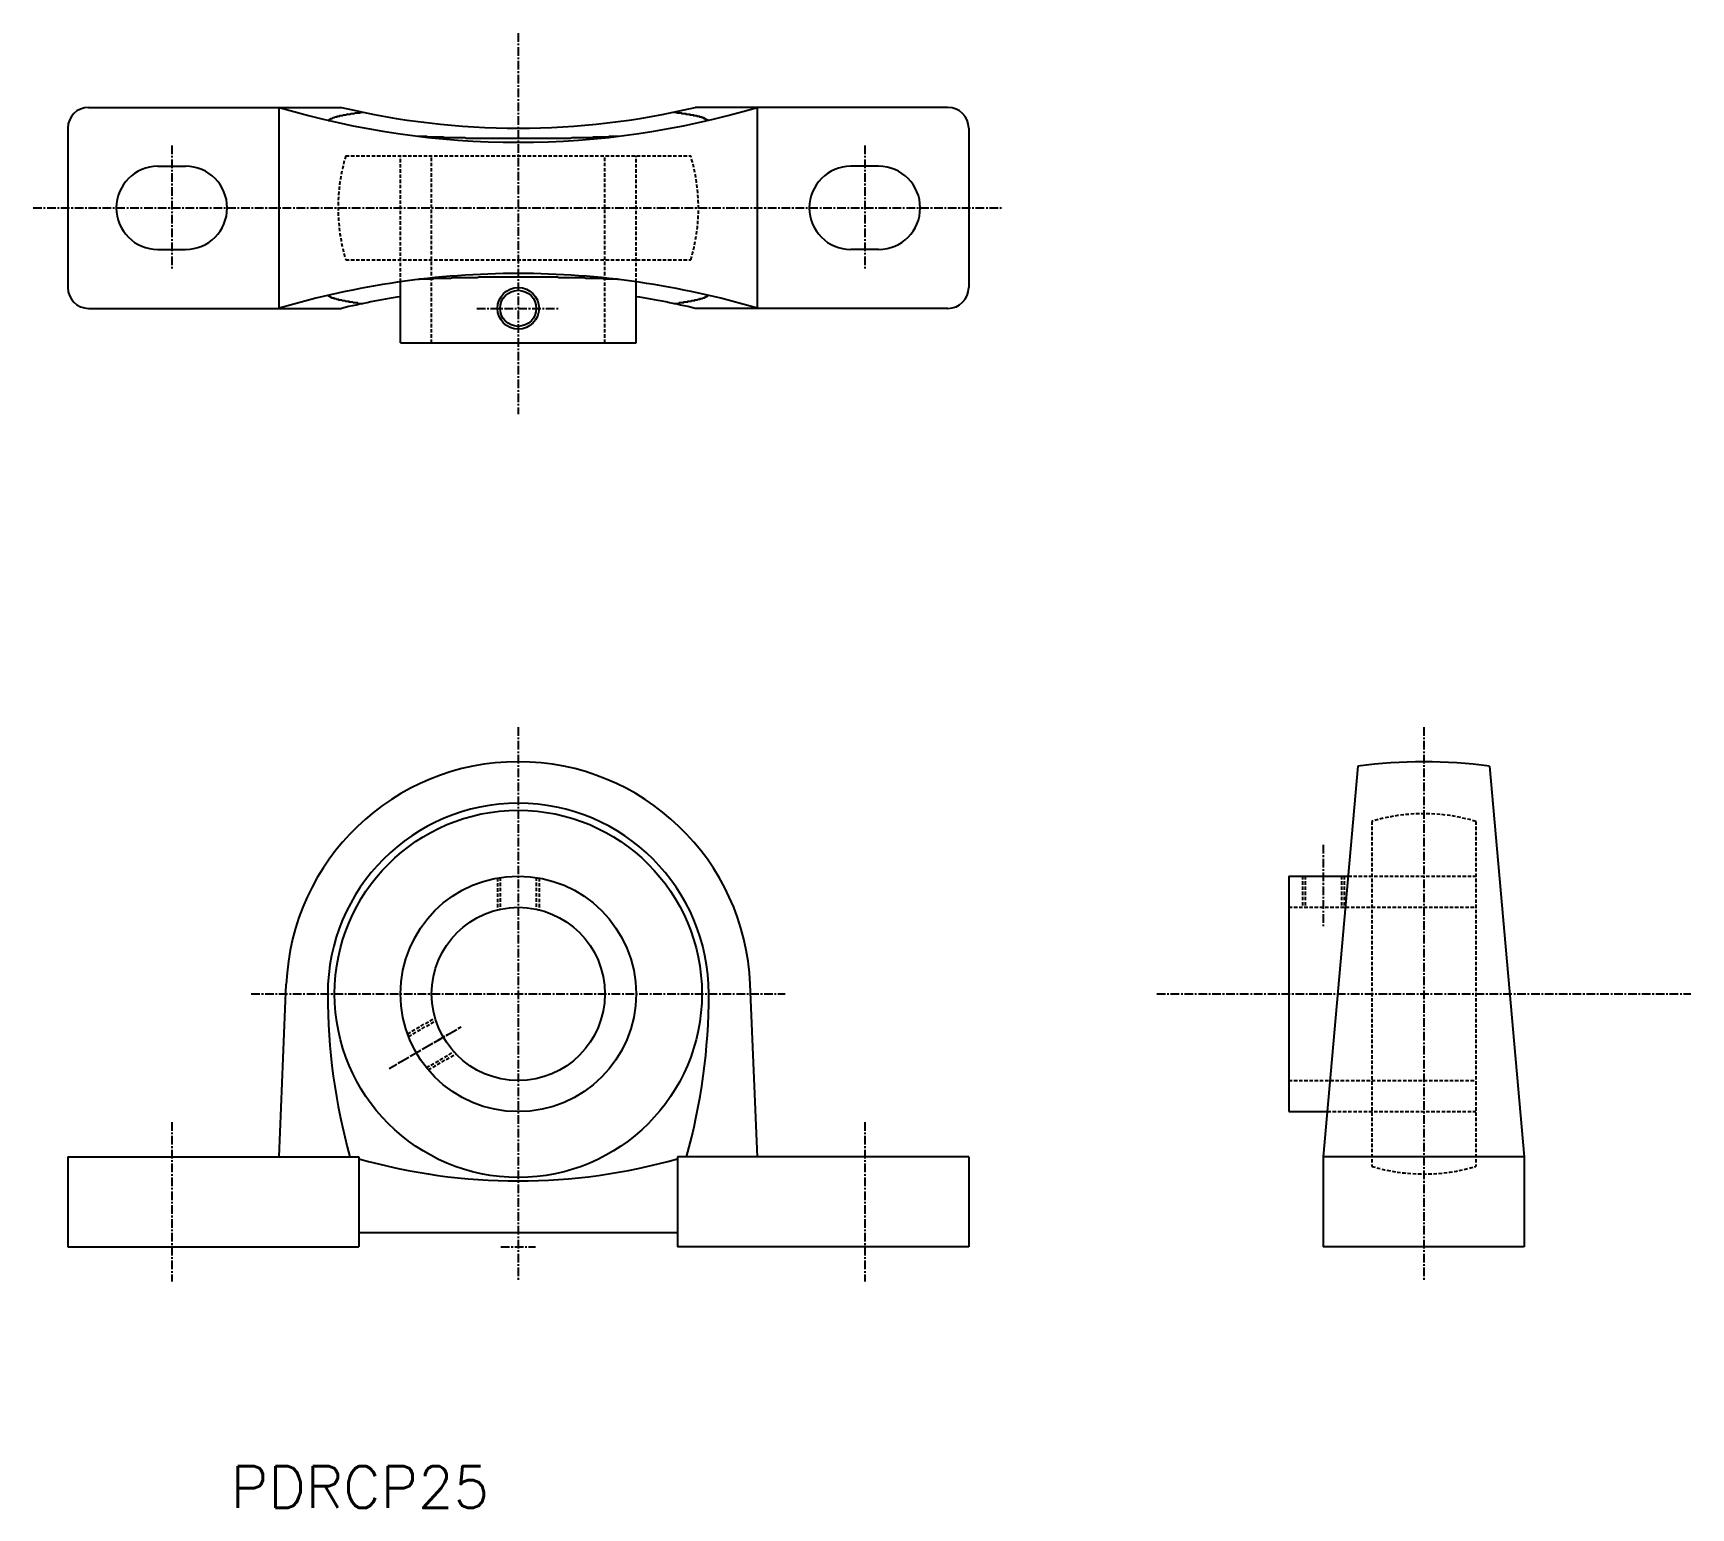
# Model space of a CAD drawing. Extents: x -23767 to -19844, y 30600 to 37304.
# Drawn here: x -23766.9 to -23527.7, y 37091.2 to 37304 of the extents above; entities outside this region: 1.
import ezdxf
from ezdxf.enums import TextEntityAlignment as Align

# ---------------------------------------------------------------- set-up
doc = ezdxf.new("R2010")
doc.units = 0
doc.header["$PDMODE"] = 1
doc.linetypes.add('CENTER', pattern=[2, 1.25, -0.25, 0.25, -0.25])
doc.linetypes.add('DASHED', pattern=[0.75, 0.5, -0.25])
doc.layers.get('0').update_dxf_attribs({"linetype": 'CONTINUOUS'})
doc.layers.add('CENTER', color=1, linetype='CENTER')
doc.styles.add('MISUMI', font='txt.shx')

msp = doc.modelspace()

# ---------------------------------------------------------------- linework, layer by layer
at = {"color": 7, "linetype": 'CONTINUOUS'}
for p, q in [((-23758.87, 37293.28), (-23722.39, 37293.28)), ((-23731.37, 37264.28), (-23731.37, 37293.28)), ((-23634.87, 37293.28), (-23671.36, 37293.28)), ((-23662.37, 37264.28), (-23662.37, 37293.28)), ((-23761.87, 37290.28), (-23761.87, 37267.28)), ((-23631.87, 37290.28), (-23631.87, 37267.28)), ((-23748.87, 37284.78), (-23744.87, 37284.78)), ((-23644.87, 37284.78), (-23648.87, 37284.78)), ((-23748.87, 37272.78), (-23744.87, 37272.78)), ((-23644.87, 37272.78), (-23648.87, 37272.78)), ((-23713.87, 37259.28), (-23713.87, 37268.1)), ((-23679.87, 37259.28), (-23679.87, 37268.1)), ((-23758.87, 37264.28), (-23722.39, 37264.28)), ((-23634.87, 37264.28), (-23671.36, 37264.28)), ((-23713.87, 37259.28), (-23679.87, 37259.28)), ((-23575.7, 37198.2), (-23580.7, 37141.85)), ((-23556.7, 37198.2), (-23551.7, 37141.85)), ((-23585.7, 37182.35), (-23585.7, 37148.35)), ((-23585.7, 37182.35), (-23577.11, 37182.35)), ((-23731.37, 37141.85), (-23730.34, 37166.73)), ((-23662.37, 37141.85), (-23663.4, 37166.73)), ((-23585.7, 37148.35), (-23580.12, 37148.35)), ((-23761.87, 37141.85), (-23719.87, 37141.85)), ((-23761.87, 37141.85), (-23761.87, 37128.85)), ((-23719.87, 37141.85), (-23719.87, 37128.85)), ((-23631.87, 37141.85), (-23673.87, 37141.85)), ((-23673.87, 37141.85), (-23673.87, 37128.85)), ((-23631.87, 37141.85), (-23631.87, 37128.85)), ((-23551.7, 37141.85), (-23580.7, 37141.85)), ((-23580.7, 37141.85), (-23580.7, 37128.85)), ((-23551.7, 37141.85), (-23551.7, 37128.85)), ((-23673.87, 37130.85), (-23719.87, 37130.85)), ((-23761.87, 37128.85), (-23719.87, 37128.85)), ((-23631.87, 37128.85), (-23673.87, 37128.85)), ((-23551.7, 37128.85), (-23580.7, 37128.85))]:
    msp.add_line(p, q, dxfattribs=at)
at = {"color": 3, "linetype": 'DASHED'}
for p, q in [((-23721.77, 37286.28), (-23671.98, 37286.28)), ((-23713.87, 37268.1), (-23713.87, 37286.28)), ((-23709.37, 37259.28), (-23709.37, 37286.28)), ((-23684.37, 37259.28), (-23684.37, 37286.28)), ((-23679.87, 37268.1), (-23679.87, 37286.28)), ((-23721.77, 37271.28), (-23671.98, 37271.28)), ((-23573.7, 37190.24), (-23573.7, 37140.45)), ((-23558.7, 37190.24), (-23558.7, 37140.45)), ((-23699.87, 37182.08), (-23699.87, 37177.48)), ((-23699.47, 37182.15), (-23699.47, 37177.58)), ((-23694.27, 37182.15), (-23694.27, 37177.58)), ((-23693.87, 37182.08), (-23693.87, 37177.48)), ((-23583.7, 37182.35), (-23583.7, 37177.85)), ((-23583.3, 37182.35), (-23583.3, 37177.85)), ((-23578.1, 37182.35), (-23578.1, 37177.85)), ((-23577.7, 37182.35), (-23577.7, 37177.85)), ((-23577.11, 37182.35), (-23558.7, 37182.35)), ((-23585.7, 37177.85), (-23558.7, 37177.85)), ((-23712.86, 37159.58), (-23708.88, 37161.88)), ((-23712.72, 37159.2), (-23708.76, 37161.49)), ((-23710.12, 37154.7), (-23706.16, 37156.98)), ((-23709.86, 37154.39), (-23705.88, 37156.68)), ((-23585.7, 37152.85), (-23558.7, 37152.85)), ((-23580.12, 37148.35), (-23558.7, 37148.35))]:
    msp.add_line(p, q, dxfattribs=at)
at = {"color": 7, "linetype": 'CONTINUOUS'}
for points in [[(-23724.3, 37291.4, 0), (-23724.3, 37291.4, 0), (-23724.3, 37291.4, 0), (-23724.2, 37291.4, 0), (-23724.2, 37291.4, 0), (-23724.2, 37291.4, 0), (-23724.2, 37291.5, 0), (-23724.2, 37291.5, 0), (-23724.2, 37291.5, 0), (-23724.2, 37291.5, 0), (-23724.2, 37291.5, 0), (-23724.1, 37291.5, 0), (-23724.1, 37291.5, 0), (-23724.1, 37291.5, 0), (-23724.1, 37291.5, 0), (-23724.1, 37291.5, 0), (-23724.1, 37291.6, 0), (-23724, 37291.6, 0), (-23724, 37291.6, 0), (-23724, 37291.6, 0), (-23724, 37291.6, 0), (-23724, 37291.6, 0), (-23723.9, 37291.6, 0), (-23723.9, 37291.6, 0), (-23723.9, 37291.6, 0), (-23723.9, 37291.6, 0), (-23723.9, 37291.7, 0), (-23723.8, 37291.7, 0), (-23723.8, 37291.7, 0), (-23723.8, 37291.7, 0), (-23723.8, 37291.7, 0), (-23723.8, 37291.7, 0), (-23723.7, 37291.7, 0), (-23723.7, 37291.7, 0), (-23723.7, 37291.7, 0), (-23723.7, 37291.7, 0), (-23723.6, 37291.8, 0), (-23723.6, 37291.8, 0), (-23723.6, 37291.8, 0), (-23723.5, 37291.8, 0), (-23723.5, 37291.8, 0), (-23723.5, 37291.8, 0), (-23723.5, 37291.8, 0), (-23723.4, 37291.8, 0), (-23723.4, 37291.8, 0), (-23723.4, 37291.8, 0), (-23723.3, 37291.9, 0), (-23723.3, 37291.9, 0), (-23723.3, 37291.9, 0), (-23723.2, 37291.9, 0), (-23723.2, 37291.9, 0), (-23723.2, 37291.9, 0), (-23723.1, 37291.9, 0), (-23723.1, 37291.9, 0), (-23723.1, 37291.9, 0), (-23723, 37291.9, 0), (-23723, 37292, 0), (-23723, 37292, 0), (-23722.9, 37292, 0), (-23722.9, 37292, 0), (-23722.9, 37292, 0), (-23722.8, 37292, 0), (-23722.8, 37292, 0), (-23722.8, 37292, 0), (-23722.7, 37292, 0), (-23722.7, 37292, 0), (-23722.6, 37292, 0), (-23722.6, 37292.1, 0), (-23722.6, 37292.1, 0), (-23722.5, 37292.1, 0), (-23722.5, 37292.1, 0), (-23722.4, 37292.1, 0), (-23722.4, 37292.1, 0), (-23722.3, 37292.1, 0), (-23722.3, 37292.1, 0), (-23722.3, 37292.1, 0), (-23722.2, 37292.1, 0), (-23722.2, 37292.1, 0), (-23722.1, 37292.2, 0), (-23722.1, 37292.2, 0), (-23722, 37292.2, 0), (-23722, 37292.2, 0), (-23721.9, 37292.2, 0), (-23721.9, 37292.2, 0), (-23721.8, 37292.2, 0), (-23721.8, 37292.2, 0), (-23721.7, 37292.2, 0), (-23721.7, 37292.2, 0), (-23721.7, 37292.2, 0), (-23721.6, 37292.3, 0), (-23721.6, 37292.3, 0), (-23721.5, 37292.3, 0), (-23721.5, 37292.3, 0), (-23721.4, 37292.3, 0), (-23721.3, 37292.3, 0), (-23721.3, 37292.3, 0), (-23721.2, 37292.3, 0), (-23721.2, 37292.3, 0), (-23721.1, 37292.3, 0), (-23721.1, 37292.3, 0), (-23721, 37292.4, 0), (-23721, 37292.4, 0), (-23720.9, 37292.4, 0), (-23720.9, 37292.4, 0), (-23720.8, 37292.4, 0), (-23720.8, 37292.4, 0), (-23720.7, 37292.4, 0), (-23720.6, 37292.4, 0), (-23720.6, 37292.4, 0), (-23720.5, 37292.4, 0), (-23720.5, 37292.4, 0), (-23720.4, 37292.5, 0), (-23720.3, 37292.5, 0), (-23720.3, 37292.5, 0), (-23720.2, 37292.5, 0), (-23720.2, 37292.5, 0), (-23720.1, 37292.5, 0), (-23720, 37292.5, 0), (-23720, 37292.5, 0), (-23719.9, 37292.5, 0), (-23719.9, 37292.5, 0), (-23719.8, 37292.5, 0), (-23719.7, 37292.5, 0), (-23719.7, 37292.6, 0), (-23719.6, 37292.6, 0), (-23719.5, 37292.6, 0), (-23719.5, 37292.6, 0), (-23719.4, 37292.6, 0), (-23719.3, 37292.6, 0)], [(-23674.4, 37292.6, 0), (-23674.3, 37292.6, 0), (-23674.3, 37292.6, 0), (-23674.2, 37292.6, 0), (-23674.1, 37292.6, 0), (-23674.1, 37292.6, 0), (-23674, 37292.5, 0), (-23673.9, 37292.5, 0), (-23673.9, 37292.5, 0), (-23673.8, 37292.5, 0), (-23673.8, 37292.5, 0), (-23673.7, 37292.5, 0), (-23673.6, 37292.5, 0), (-23673.6, 37292.5, 0), (-23673.5, 37292.5, 0), (-23673.5, 37292.5, 0), (-23673.4, 37292.5, 0), (-23673.3, 37292.5, 0), (-23673.3, 37292.4, 0), (-23673.2, 37292.4, 0), (-23673.2, 37292.4, 0), (-23673.1, 37292.4, 0), (-23673, 37292.4, 0), (-23673, 37292.4, 0), (-23672.9, 37292.4, 0), (-23672.9, 37292.4, 0), (-23672.8, 37292.4, 0), (-23672.8, 37292.4, 0), (-23672.7, 37292.4, 0), (-23672.7, 37292.3, 0), (-23672.6, 37292.3, 0), (-23672.6, 37292.3, 0), (-23672.5, 37292.3, 0), (-23672.4, 37292.3, 0), (-23672.4, 37292.3, 0), (-23672.3, 37292.3, 0), (-23672.3, 37292.3, 0), (-23672.2, 37292.3, 0), (-23672.2, 37292.3, 0), (-23672.1, 37292.3, 0), (-23672.1, 37292.2, 0), (-23672, 37292.2, 0), (-23672, 37292.2, 0), (-23671.9, 37292.2, 0), (-23671.9, 37292.2, 0), (-23671.8, 37292.2, 0), (-23671.8, 37292.2, 0), (-23671.8, 37292.2, 0), (-23671.7, 37292.2, 0), (-23671.7, 37292.2, 0), (-23671.6, 37292.2, 0), (-23671.6, 37292.1, 0), (-23671.5, 37292.1, 0), (-23671.5, 37292.1, 0), (-23671.4, 37292.1, 0), (-23671.4, 37292.1, 0), (-23671.4, 37292.1, 0), (-23671.3, 37292.1, 0), (-23671.3, 37292.1, 0), (-23671.2, 37292.1, 0), (-23671.2, 37292.1, 0), (-23671.1, 37292.1, 0), (-23671.1, 37292, 0), (-23671.1, 37292, 0), (-23671, 37292, 0), (-23671, 37292, 0), (-23671, 37292, 0), (-23670.9, 37292, 0), (-23670.9, 37292, 0), (-23670.8, 37292, 0), (-23670.8, 37292, 0), (-23670.8, 37292, 0), (-23670.7, 37292, 0), (-23670.7, 37291.9, 0), (-23670.7, 37291.9, 0), (-23670.6, 37291.9, 0), (-23670.6, 37291.9, 0), (-23670.6, 37291.9, 0), (-23670.5, 37291.9, 0), (-23670.5, 37291.9, 0), (-23670.5, 37291.9, 0), (-23670.4, 37291.9, 0), (-23670.4, 37291.9, 0), (-23670.4, 37291.8, 0), (-23670.3, 37291.8, 0), (-23670.3, 37291.8, 0), (-23670.3, 37291.8, 0), (-23670.3, 37291.8, 0), (-23670.2, 37291.8, 0), (-23670.2, 37291.8, 0), (-23670.2, 37291.8, 0), (-23670.1, 37291.8, 0), (-23670.1, 37291.8, 0), (-23670.1, 37291.7, 0), (-23670.1, 37291.7, 0), (-23670, 37291.7, 0), (-23670, 37291.7, 0), (-23670, 37291.7, 0), (-23670, 37291.7, 0), (-23669.9, 37291.7, 0), (-23669.9, 37291.7, 0), (-23669.9, 37291.7, 0), (-23669.9, 37291.7, 0), (-23669.9, 37291.6, 0), (-23669.8, 37291.6, 0), (-23669.8, 37291.6, 0), (-23669.8, 37291.6, 0), (-23669.8, 37291.6, 0), (-23669.8, 37291.6, 0), (-23669.7, 37291.6, 0), (-23669.7, 37291.6, 0), (-23669.7, 37291.6, 0), (-23669.7, 37291.6, 0), (-23669.7, 37291.5, 0), (-23669.6, 37291.5, 0), (-23669.6, 37291.5, 0), (-23669.6, 37291.5, 0), (-23669.6, 37291.5, 0), (-23669.6, 37291.5, 0), (-23669.6, 37291.5, 0), (-23669.6, 37291.5, 0), (-23669.5, 37291.5, 0), (-23669.5, 37291.5, 0), (-23669.5, 37291.4, 0), (-23669.5, 37291.4, 0), (-23669.5, 37291.4, 0), (-23669.5, 37291.4, 0), (-23669.5, 37291.4, 0), (-23669.5, 37291.4, 0)], [(-23682.4, 37289.1, 0), (-23682.6, 37289.1, 0), (-23682.8, 37289.1, 0), (-23683.1, 37289.1, 0), (-23683.3, 37289.1, 0), (-23683.5, 37289.1, 0), (-23683.7, 37289.1, 0), (-23683.9, 37289, 0), (-23684.1, 37289, 0), (-23684.3, 37289, 0), (-23684.5, 37289, 0), (-23684.7, 37289, 0), (-23684.9, 37289, 0), (-23685.2, 37289, 0), (-23685.4, 37289, 0), (-23685.6, 37289, 0), (-23685.8, 37289, 0), (-23686, 37289, 0), (-23686.2, 37288.9, 0), (-23686.5, 37288.9, 0), (-23686.7, 37288.9, 0), (-23686.9, 37288.9, 0), (-23687.1, 37288.9, 0), (-23687.3, 37288.9, 0), (-23687.6, 37288.9, 0), (-23687.8, 37288.9, 0), (-23688, 37288.9, 0), (-23688.2, 37288.9, 0), (-23688.5, 37288.9, 0), (-23688.7, 37288.9, 0), (-23688.9, 37288.9, 0), (-23689.1, 37288.9, 0), (-23689.4, 37288.8, 0), (-23689.6, 37288.8, 0), (-23689.8, 37288.8, 0), (-23690.1, 37288.8, 0), (-23690.3, 37288.8, 0), (-23690.5, 37288.8, 0), (-23690.8, 37288.8, 0), (-23691, 37288.8, 0), (-23691.2, 37288.8, 0), (-23691.4, 37288.8, 0), (-23691.7, 37288.8, 0), (-23691.9, 37288.8, 0), (-23692.1, 37288.8, 0), (-23692.4, 37288.8, 0), (-23692.6, 37288.8, 0), (-23692.9, 37288.8, 0), (-23693.1, 37288.8, 0), (-23693.3, 37288.8, 0), (-23693.6, 37288.8, 0), (-23693.8, 37288.8, 0), (-23694, 37288.8, 0), (-23694.3, 37288.8, 0), (-23694.5, 37288.8, 0), (-23694.7, 37288.8, 0), (-23695, 37288.8, 0), (-23695.2, 37288.8, 0), (-23695.4, 37288.8, 0), (-23695.7, 37288.8, 0), (-23695.9, 37288.8, 0), (-23696.2, 37288.8, 0), (-23696.4, 37288.8, 0), (-23696.6, 37288.8, 0), (-23696.9, 37288.8, 0), (-23697.1, 37288.8, 0), (-23697.3, 37288.8, 0), (-23697.6, 37288.8, 0), (-23697.8, 37288.8, 0), (-23698.1, 37288.8, 0), (-23698.3, 37288.8, 0), (-23698.5, 37288.8, 0), (-23698.8, 37288.8, 0), (-23699, 37288.8, 0), (-23699.2, 37288.8, 0), (-23699.5, 37288.8, 0), (-23699.7, 37288.8, 0), (-23699.9, 37288.8, 0), (-23700.2, 37288.8, 0), (-23700.4, 37288.8, 0), (-23700.7, 37288.8, 0), (-23700.9, 37288.8, 0), (-23701.1, 37288.8, 0), (-23701.4, 37288.8, 0), (-23701.6, 37288.8, 0), (-23701.8, 37288.8, 0), (-23702.1, 37288.8, 0), (-23702.3, 37288.8, 0), (-23702.5, 37288.8, 0), (-23702.8, 37288.8, 0), (-23703, 37288.8, 0), (-23703.2, 37288.8, 0), (-23703.5, 37288.8, 0), (-23703.7, 37288.8, 0), (-23703.9, 37288.8, 0), (-23704.1, 37288.8, 0), (-23704.4, 37288.8, 0), (-23704.6, 37288.9, 0), (-23704.8, 37288.9, 0), (-23705.1, 37288.9, 0), (-23705.3, 37288.9, 0), (-23705.5, 37288.9, 0), (-23705.7, 37288.9, 0), (-23706, 37288.9, 0), (-23706.2, 37288.9, 0), (-23706.4, 37288.9, 0), (-23706.6, 37288.9, 0), (-23706.8, 37288.9, 0), (-23707.1, 37288.9, 0), (-23707.3, 37288.9, 0), (-23707.5, 37288.9, 0), (-23707.7, 37289, 0), (-23707.9, 37289, 0), (-23708.2, 37289, 0), (-23708.4, 37289, 0), (-23708.6, 37289, 0), (-23708.8, 37289, 0), (-23709, 37289, 0), (-23709.2, 37289, 0), (-23709.4, 37289, 0), (-23709.7, 37289, 0), (-23709.9, 37289, 0), (-23710.1, 37289.1, 0), (-23710.3, 37289.1, 0), (-23710.5, 37289.1, 0), (-23710.7, 37289.1, 0), (-23710.9, 37289.1, 0), (-23711.1, 37289.1, 0), (-23711.3, 37289.1, 0)], [(-23682.4, 37268.4, 0), (-23682.6, 37268.5, 0), (-23682.8, 37268.5, 0), (-23683.1, 37268.5, 0), (-23683.3, 37268.5, 0), (-23683.5, 37268.5, 0), (-23683.7, 37268.5, 0), (-23683.9, 37268.5, 0), (-23684.1, 37268.5, 0), (-23684.3, 37268.5, 0), (-23684.5, 37268.5, 0), (-23684.7, 37268.6, 0), (-23684.9, 37268.6, 0), (-23685.2, 37268.6, 0), (-23685.4, 37268.6, 0), (-23685.6, 37268.6, 0), (-23685.8, 37268.6, 0), (-23686, 37268.6, 0), (-23686.2, 37268.6, 0), (-23686.5, 37268.6, 0), (-23686.7, 37268.6, 0), (-23686.9, 37268.6, 0), (-23687.1, 37268.6, 0), (-23687.3, 37268.7, 0), (-23687.6, 37268.7, 0), (-23687.8, 37268.7, 0), (-23688, 37268.7, 0), (-23688.2, 37268.7, 0), (-23688.5, 37268.7, 0), (-23688.7, 37268.7, 0), (-23688.9, 37268.7, 0), (-23689.1, 37268.7, 0), (-23689.4, 37268.7, 0), (-23689.6, 37268.7, 0), (-23689.8, 37268.7, 0), (-23690.1, 37268.7, 0), (-23690.3, 37268.7, 0), (-23690.5, 37268.7, 0), (-23690.8, 37268.7, 0), (-23691, 37268.7, 0), (-23691.2, 37268.8, 0), (-23691.4, 37268.8, 0), (-23691.7, 37268.8, 0), (-23691.9, 37268.8, 0), (-23692.1, 37268.8, 0), (-23692.4, 37268.8, 0), (-23692.6, 37268.8, 0), (-23692.9, 37268.8, 0), (-23693.1, 37268.8, 0), (-23693.3, 37268.8, 0), (-23693.6, 37268.8, 0), (-23693.8, 37268.8, 0), (-23694, 37268.8, 0), (-23694.3, 37268.8, 0), (-23694.5, 37268.8, 0), (-23694.7, 37268.8, 0), (-23695, 37268.8, 0), (-23695.2, 37268.8, 0), (-23695.4, 37268.8, 0), (-23695.7, 37268.8, 0), (-23695.9, 37268.8, 0), (-23696.2, 37268.8, 0), (-23696.4, 37268.8, 0), (-23696.6, 37268.8, 0), (-23696.9, 37268.8, 0), (-23697.1, 37268.8, 0), (-23697.3, 37268.8, 0), (-23697.6, 37268.8, 0), (-23697.8, 37268.8, 0), (-23698.1, 37268.8, 0), (-23698.3, 37268.8, 0), (-23698.5, 37268.8, 0), (-23698.8, 37268.8, 0), (-23699, 37268.8, 0), (-23699.2, 37268.8, 0), (-23699.5, 37268.8, 0), (-23699.7, 37268.8, 0), (-23699.9, 37268.8, 0), (-23700.2, 37268.8, 0), (-23700.4, 37268.8, 0), (-23700.7, 37268.8, 0), (-23700.9, 37268.8, 0), (-23701.1, 37268.8, 0), (-23701.4, 37268.8, 0), (-23701.6, 37268.8, 0), (-23701.8, 37268.8, 0), (-23702.1, 37268.8, 0), (-23702.3, 37268.8, 0), (-23702.5, 37268.8, 0), (-23702.8, 37268.7, 0), (-23703, 37268.7, 0), (-23703.2, 37268.7, 0), (-23703.5, 37268.7, 0), (-23703.7, 37268.7, 0), (-23703.9, 37268.7, 0), (-23704.1, 37268.7, 0), (-23704.4, 37268.7, 0), (-23704.6, 37268.7, 0), (-23704.8, 37268.7, 0), (-23705.1, 37268.7, 0), (-23705.3, 37268.7, 0), (-23705.5, 37268.7, 0), (-23705.7, 37268.7, 0), (-23706, 37268.7, 0), (-23706.2, 37268.7, 0), (-23706.4, 37268.7, 0), (-23706.6, 37268.6, 0), (-23706.8, 37268.6, 0), (-23707.1, 37268.6, 0), (-23707.3, 37268.6, 0), (-23707.5, 37268.6, 0), (-23707.7, 37268.6, 0), (-23707.9, 37268.6, 0), (-23708.2, 37268.6, 0), (-23708.4, 37268.6, 0), (-23708.6, 37268.6, 0), (-23708.8, 37268.6, 0), (-23709, 37268.6, 0), (-23709.2, 37268.5, 0), (-23709.4, 37268.5, 0), (-23709.7, 37268.5, 0), (-23709.9, 37268.5, 0), (-23710.1, 37268.5, 0), (-23710.3, 37268.5, 0), (-23710.5, 37268.5, 0), (-23710.7, 37268.5, 0), (-23710.9, 37268.5, 0), (-23711.1, 37268.5, 0), (-23711.3, 37268.4, 0)], [(-23724.3, 37266.2, 0), (-23724.3, 37266.1, 0), (-23724.3, 37266.1, 0), (-23724.2, 37266.1, 0), (-23724.2, 37266.1, 0), (-23724.2, 37266.1, 0), (-23724.2, 37266.1, 0), (-23724.2, 37266.1, 0), (-23724.2, 37266.1, 0), (-23724.2, 37266.1, 0), (-23724.2, 37266.1, 0), (-23724.1, 37266, 0), (-23724.1, 37266, 0), (-23724.1, 37266, 0), (-23724.1, 37266, 0), (-23724.1, 37266, 0), (-23724.1, 37266, 0), (-23724, 37266, 0), (-23724, 37266, 0), (-23724, 37266, 0), (-23724, 37266, 0), (-23724, 37265.9, 0), (-23723.9, 37265.9, 0), (-23723.9, 37265.9, 0), (-23723.9, 37265.9, 0), (-23723.9, 37265.9, 0), (-23723.9, 37265.9, 0), (-23723.8, 37265.9, 0), (-23723.8, 37265.9, 0), (-23723.8, 37265.9, 0), (-23723.8, 37265.9, 0), (-23723.8, 37265.8, 0), (-23723.7, 37265.8, 0), (-23723.7, 37265.8, 0), (-23723.7, 37265.8, 0), (-23723.7, 37265.8, 0), (-23723.6, 37265.8, 0), (-23723.6, 37265.8, 0), (-23723.6, 37265.8, 0), (-23723.5, 37265.8, 0), (-23723.5, 37265.8, 0), (-23723.5, 37265.7, 0), (-23723.5, 37265.7, 0), (-23723.4, 37265.7, 0), (-23723.4, 37265.7, 0), (-23723.4, 37265.7, 0), (-23723.3, 37265.7, 0), (-23723.3, 37265.7, 0), (-23723.3, 37265.7, 0), (-23723.2, 37265.7, 0), (-23723.2, 37265.7, 0), (-23723.2, 37265.7, 0), (-23723.1, 37265.6, 0), (-23723.1, 37265.6, 0), (-23723.1, 37265.6, 0), (-23723, 37265.6, 0), (-23723, 37265.6, 0), (-23723, 37265.6, 0), (-23722.9, 37265.6, 0), (-23722.9, 37265.6, 0), (-23722.9, 37265.6, 0), (-23722.8, 37265.6, 0), (-23722.8, 37265.5, 0), (-23722.8, 37265.5, 0), (-23722.7, 37265.5, 0), (-23722.7, 37265.5, 0), (-23722.6, 37265.5, 0), (-23722.6, 37265.5, 0), (-23722.6, 37265.5, 0), (-23722.5, 37265.5, 0), (-23722.5, 37265.5, 0), (-23722.4, 37265.5, 0), (-23722.4, 37265.5, 0), (-23722.3, 37265.4, 0), (-23722.3, 37265.4, 0), (-23722.3, 37265.4, 0), (-23722.2, 37265.4, 0), (-23722.2, 37265.4, 0), (-23722.1, 37265.4, 0), (-23722.1, 37265.4, 0), (-23722, 37265.4, 0), (-23722, 37265.4, 0), (-23721.9, 37265.4, 0), (-23721.9, 37265.4, 0), (-23721.8, 37265.3, 0), (-23721.8, 37265.3, 0), (-23721.7, 37265.3, 0), (-23721.7, 37265.3, 0), (-23721.7, 37265.3, 0), (-23721.6, 37265.3, 0), (-23721.6, 37265.3, 0), (-23721.5, 37265.3, 0), (-23721.5, 37265.3, 0), (-23721.4, 37265.3, 0), (-23721.3, 37265.3, 0), (-23721.3, 37265.2, 0), (-23721.2, 37265.2, 0), (-23721.2, 37265.2, 0), (-23721.1, 37265.2, 0), (-23721.1, 37265.2, 0), (-23721, 37265.2, 0), (-23721, 37265.2, 0), (-23720.9, 37265.2, 0), (-23720.9, 37265.2, 0), (-23720.8, 37265.2, 0), (-23720.8, 37265.2, 0), (-23720.7, 37265.1, 0), (-23720.6, 37265.1, 0), (-23720.6, 37265.1, 0), (-23720.5, 37265.1, 0), (-23720.5, 37265.1, 0), (-23720.4, 37265.1, 0), (-23720.3, 37265.1, 0), (-23720.3, 37265.1, 0), (-23720.2, 37265.1, 0), (-23720.2, 37265.1, 0), (-23720.1, 37265.1, 0), (-23720, 37265, 0), (-23720, 37265, 0), (-23719.9, 37265, 0), (-23719.9, 37265, 0), (-23719.8, 37265, 0), (-23719.7, 37265, 0), (-23719.7, 37265, 0), (-23719.6, 37265, 0), (-23719.5, 37265, 0), (-23719.5, 37265, 0), (-23719.4, 37265, 0), (-23719.3, 37265, 0)], [(-23674.4, 37265, 0), (-23674.3, 37265, 0), (-23674.3, 37265, 0), (-23674.2, 37265, 0), (-23674.1, 37265, 0), (-23674.1, 37265, 0), (-23674, 37265, 0), (-23673.9, 37265, 0), (-23673.9, 37265, 0), (-23673.8, 37265, 0), (-23673.8, 37265, 0), (-23673.7, 37265, 0), (-23673.6, 37265.1, 0), (-23673.6, 37265.1, 0), (-23673.5, 37265.1, 0), (-23673.5, 37265.1, 0), (-23673.4, 37265.1, 0), (-23673.3, 37265.1, 0), (-23673.3, 37265.1, 0), (-23673.2, 37265.1, 0), (-23673.2, 37265.1, 0), (-23673.1, 37265.1, 0), (-23673, 37265.1, 0), (-23673, 37265.2, 0), (-23672.9, 37265.2, 0), (-23672.9, 37265.2, 0), (-23672.8, 37265.2, 0), (-23672.8, 37265.2, 0), (-23672.7, 37265.2, 0), (-23672.7, 37265.2, 0), (-23672.6, 37265.2, 0), (-23672.6, 37265.2, 0), (-23672.5, 37265.2, 0), (-23672.4, 37265.2, 0), (-23672.4, 37265.3, 0), (-23672.3, 37265.3, 0), (-23672.3, 37265.3, 0), (-23672.2, 37265.3, 0), (-23672.2, 37265.3, 0), (-23672.1, 37265.3, 0), (-23672.1, 37265.3, 0), (-23672, 37265.3, 0), (-23672, 37265.3, 0), (-23671.9, 37265.3, 0), (-23671.9, 37265.3, 0), (-23671.8, 37265.4, 0), (-23671.8, 37265.4, 0), (-23671.8, 37265.4, 0), (-23671.7, 37265.4, 0), (-23671.7, 37265.4, 0), (-23671.6, 37265.4, 0), (-23671.6, 37265.4, 0), (-23671.5, 37265.4, 0), (-23671.5, 37265.4, 0), (-23671.4, 37265.4, 0), (-23671.4, 37265.4, 0), (-23671.4, 37265.5, 0), (-23671.3, 37265.5, 0), (-23671.3, 37265.5, 0), (-23671.2, 37265.5, 0), (-23671.2, 37265.5, 0), (-23671.1, 37265.5, 0), (-23671.1, 37265.5, 0), (-23671.1, 37265.5, 0), (-23671, 37265.5, 0), (-23671, 37265.5, 0), (-23671, 37265.5, 0), (-23670.9, 37265.6, 0), (-23670.9, 37265.6, 0), (-23670.8, 37265.6, 0), (-23670.8, 37265.6, 0), (-23670.8, 37265.6, 0), (-23670.7, 37265.6, 0), (-23670.7, 37265.6, 0), (-23670.7, 37265.6, 0), (-23670.6, 37265.6, 0), (-23670.6, 37265.6, 0), (-23670.6, 37265.7, 0), (-23670.5, 37265.7, 0), (-23670.5, 37265.7, 0), (-23670.5, 37265.7, 0), (-23670.4, 37265.7, 0), (-23670.4, 37265.7, 0), (-23670.4, 37265.7, 0), (-23670.3, 37265.7, 0), (-23670.3, 37265.7, 0), (-23670.3, 37265.7, 0), (-23670.3, 37265.7, 0), (-23670.2, 37265.8, 0), (-23670.2, 37265.8, 0), (-23670.2, 37265.8, 0), (-23670.1, 37265.8, 0), (-23670.1, 37265.8, 0), (-23670.1, 37265.8, 0), (-23670.1, 37265.8, 0), (-23670, 37265.8, 0), (-23670, 37265.8, 0), (-23670, 37265.8, 0), (-23670, 37265.9, 0), (-23669.9, 37265.9, 0), (-23669.9, 37265.9, 0), (-23669.9, 37265.9, 0), (-23669.9, 37265.9, 0), (-23669.9, 37265.9, 0), (-23669.8, 37265.9, 0), (-23669.8, 37265.9, 0), (-23669.8, 37265.9, 0), (-23669.8, 37265.9, 0), (-23669.8, 37266, 0), (-23669.7, 37266, 0), (-23669.7, 37266, 0), (-23669.7, 37266, 0), (-23669.7, 37266, 0), (-23669.7, 37266, 0), (-23669.6, 37266, 0), (-23669.6, 37266, 0), (-23669.6, 37266, 0), (-23669.6, 37266, 0), (-23669.6, 37266.1, 0), (-23669.6, 37266.1, 0), (-23669.6, 37266.1, 0), (-23669.5, 37266.1, 0), (-23669.5, 37266.1, 0), (-23669.5, 37266.1, 0), (-23669.5, 37266.1, 0), (-23669.5, 37266.1, 0), (-23669.5, 37266.1, 0), (-23669.5, 37266.1, 0), (-23669.5, 37266.2, 0)]]:
    msp.add_polyline3d(points, dxfattribs=at)
at = {"color": 3, "linetype": 'CONTINUOUS'}
msp.add_circle((-23696.87, 37264.28), 3, dxfattribs=at)
at = {"color": 7, "linetype": 'CONTINUOUS'}
for centre, radius in [((-23696.87, 37264.28), 2.6), ((-23696.87, 37165.35), 26.5), ((-23696.87, 37165.35), 17), ((-23696.87, 37165.35), 12.5)]:
    msp.add_circle(centre, radius, dxfattribs=at)
for centre, radius, start, end in [((-23758.87, 37290.28), 3, 90, 180), ((-23758.87, 37290.28), 3, 90, 180), ((-23696.87, 37409.17), 120.92, 253.4219, 286.5781), ((-23696.87, 37400.28), 110, 256.588, 283.412), ((-23634.87, 37290.28), 3, 0, 90), ((-23634.87, 37290.28), 3, 0, 90), ((-23748.87, 37278.78), 6, 90, 270), ((-23744.87, 37278.78), 6, 270, 90), ((-23648.87, 37278.78), 6, 90, 270), ((-23644.87, 37278.78), 6, 270, 90), ((-23696.87, 37148.39), 120.92, 90, 106.5781), ((-23696.87, 37148.39), 120.92, 73.4219, 90), ((-23758.87, 37267.28), 3, 180, 270), ((-23696.87, 37157.28), 110, 98.8904, 103.412), ((-23696.87, 37157.28), 110, 76.588, 81.1096), ((-23634.87, 37267.28), 3, 270, 0), ((-23696.87, 37165.35), 33.5, 2.367, 177.633), ((-23566.2, 37128.85), 70, 82.2001, 97.7999), ((-23696.87, 37165.35), 27.5, 0, 180), ((-23636.87, 37165.35), 87.5, 180, 195.5793), ((-23756.87, 37165.35), 87.5, 344.4207, 0), ((-23696.87, 37222.35), 84, 254.1089, 285.8911)]:
    msp.add_arc(centre, radius, start, end, dxfattribs=at)
at = {"color": 3, "linetype": 'DASHED'}
for centre, start, end in [((-23696.87, 37278.78), 163.2341, 196.7659), ((-23696.87, 37278.78), 343.2341, 16.7659), ((-23566.2, 37165.35), 73.2341, 106.7659), ((-23566.2, 37165.35), 253.2341, 286.7659)]:
    msp.add_arc(centre, 26, start, end, dxfattribs=at)
at = {"color": 7, "linetype": 'CONTINUOUS'}
msp.add_point((-19844.35, 30599.58), dxfattribs=at)
at = {"layer": 'CENTER', "color": 1, "linetype": 'CENTER'}
for p, q in [((-23696.87, 37303.99), (-23696.87, 37249.03)), ((-23746.87, 37287.78), (-23746.87, 37269.78)), ((-23646.87, 37287.78), (-23646.87, 37269.78)), ((-23766.87, 37278.78), (-23626.87, 37278.78)), ((-23702.87, 37264.28), (-23690.87, 37264.28)), ((-23696.87, 37203.85), (-23696.87, 37123.85)), ((-23566.2, 37203.85), (-23566.2, 37123.85)), ((-23580.7, 37186.85), (-23580.7, 37174.85)), ((-23735.4, 37165.35), (-23658.34, 37165.35)), ((-23604.73, 37165.35), (-23527.67, 37165.35)), ((-23715.49, 37154.6), (-23705.1, 37160.6)), ((-23714.19, 37155.35), (-23705.1, 37160.6)), ((-23746.87, 37146.85), (-23746.87, 37123.85)), ((-23646.87, 37146.85), (-23646.87, 37123.85)), ((-23699.37, 37128.85), (-23694.37, 37128.85))]:
    msp.add_line(p, q, dxfattribs=at)

# ---------------------------------------------------------------- texts
at = {"color": 7, "linetype": 'CONTINUOUS', "style": 'MISUMI'}
msp.add_text('PDRCP25', height=6, dxfattribs=at).set_placement((-23719.7, 37091.17), align=Align.CENTER)

doc.saveas('drawing.dxf')
